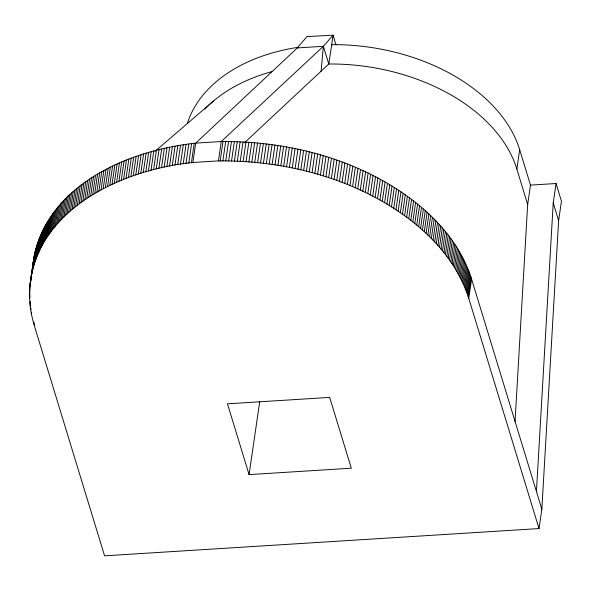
<?xml version="1.0" encoding="UTF-8"?>
<svg xmlns="http://www.w3.org/2000/svg" width="591" height="591" viewBox="0 0 591 591"><rect width="100%" height="100%" fill="white"/><g stroke="black" fill="none" stroke-linecap="round" stroke-linejoin="round"><path stroke-width="0.89" d="M29.55 294.17C30.895 211.157 121.266 169.454 192.88 162.481L218.434 160.878C273.411 160.442 329.032 172.269 377.531 198.672C417.512 220.554 454.678 253.761 468.759 298.366L539.014 528.568L104.577 555.828L34.315 325.634C31.197 314.9 29.04 303.611 29.809 292.412M515.049 421.42L527.667 204.479L530.496 185.123L519.688 149.73A170.769 114.048 8.3 0 0 333.812 44.643L331.669 44.85L328.788 63.998L244.615 142.645M536.436 491.52L553.228 202.876L556.05 183.52L530.496 185.123M539.014 528.568L541.844 509.213L558.628 220.569L561.45 201.221L556.05 183.52M32.557 268.949L32.808 265.699M321.083 71.371L323.38 46.297L333.08 35.172L335.932 44.835M32.867 265.049C41.961 187.229 126.747 150.358 195.702 143.133L221.256 141.53C276.241 141.086 331.854 152.921 380.353 179.324C420.334 201.206 457.5 234.405 471.581 279.018L541.844 509.213M30.252 282.461L33.938 257.321M30.045 284.404L34.308 255.401M29.868 286.347L34.706 253.487M29.727 288.297L30.37 283.902M30.754 281.264L31.013 279.499M31.271 277.74L31.655 275.103M31.914 273.345L32.173 271.587M32.32 270.929L35.142 251.581M29.631 290.255L29.89 288.497M30.148 286.731L30.4 284.973M32.8 269.031L35.623 249.683M29.572 292.213L29.831 290.454M33.31 267.139L36.14 247.792M33.864 265.256L36.686 245.908M29.565 296.135L29.823 294.377M34.455 263.379L37.277 244.031M29.616 298.108L29.875 296.342M35.083 261.51L37.905 242.162M35.741 259.656L38.563 240.308M36.443 257.802L39.265 238.454M30.008 304.018L30.392 301.38M37.181 255.962L40.003 236.614M30.215 305.998L30.473 304.239M37.957 254.137L40.779 234.782M38.762 252.313L41.584 232.965M30.739 309.95L30.998 308.192M39.612 250.503L42.434 231.155M40.491 248.7L43.32 229.352M31.419 313.902L31.67 312.144M41.414 246.912L44.236 227.565M42.367 245.132L45.189 225.784M43.357 243.366L46.179 224.019M44.384 241.616L47.206 222.268M45.448 239.872L48.27 220.524M33.768 323.779L34.027 322.021M46.549 238.143L49.371 218.788M34.315 325.634L34.573 323.875M47.679 236.422L50.501 217.074M48.846 234.716L51.668 215.368M50.05 233.031L52.872 213.676M51.284 231.347L54.106 211.999M52.555 229.685L55.377 210.337M53.862 228.037L56.684 208.689M55.199 226.397L58.021 207.049M56.573 224.779L59.396 205.432M57.984 223.176L60.807 203.821M59.418 221.581L62.24 202.233M60.895 220.007L63.717 200.659M62.395 218.448L65.224 199.101M63.939 216.904L66.761 197.557M65.505 215.383L68.327 196.027M67.108 213.868L69.93 194.52M68.741 212.376L71.563 193.028M70.403 210.898L73.225 191.55M72.102 209.443L74.924 190.088M73.823 208.002L76.645 188.647M75.582 206.577L78.404 187.229M77.369 205.173L80.191 185.818M79.187 203.784L82.009 184.429M81.033 202.418L83.856 183.062M82.91 201.066L85.732 181.718M84.808 199.736L87.638 180.381M86.744 198.421L89.566 179.073M88.709 197.128L91.531 177.78M90.696 195.857L93.518 176.51M92.713 194.602L95.535 175.254M94.752 193.375L97.581 174.02M96.828 192.164L99.65 172.808M98.926 190.967L101.748 171.619M101.046 189.8L103.868 170.452M103.196 188.647L106.018 169.299M105.368 187.517L108.19 168.169M107.569 186.416L110.391 167.061M109.793 185.33L112.615 165.975M112.046 184.266L114.868 164.911M114.314 183.225L117.136 163.87M116.612 182.198L119.434 162.85M118.931 181.201L121.753 161.853M121.273 180.225L124.095 160.878M123.637 179.272L126.459 159.925M126.023 178.349L128.845 158.994M128.432 177.44L131.254 158.093M130.862 176.554L133.684 157.206M133.307 175.697L136.129 156.342M135.782 174.855L138.604 155.507M138.272 174.042L141.094 154.694M140.776 173.252L143.598 153.904M143.303 172.491L146.125 153.135M145.851 171.745L148.673 152.397M148.415 171.028L151.237 151.68M151.001 170.334L153.823 150.986M153.601 169.661L156.423 150.313M156.216 169.019L159.038 149.663M158.846 168.398L161.668 149.043M161.498 167.8L164.32 148.452M164.158 167.231L166.98 147.876M166.839 166.684L169.661 147.329M169.528 166.16L172.358 146.812M172.24 165.665L175.062 146.309M174.958 165.192L177.78 145.844M177.692 164.741L180.521 145.393M180.44 164.32L183.262 144.972M183.203 163.929L186.025 144.581M185.973 163.559L188.795 144.204M188.751 163.212L191.58 143.864M191.381 162.909L194.203 143.561M192.88 162.481L195.702 143.133L297.317 47.937L306.951 36.612L333.08 35.172L331.669 44.85M218.434 160.878L221.256 141.53L323.38 46.297L328.788 63.998A170.769 114.048 8.3 0 1 516.866 169.078L527.667 204.479M220.133 161.107L222.955 141.759M222.837 161.07L225.666 141.722M225.725 161.062L228.547 141.714M228.614 161.077L231.436 141.729M231.502 161.121L234.332 141.766M234.398 161.188L237.227 141.833M237.301 161.277L240.123 141.929M240.205 161.395L243.027 142.047M243.108 161.542L245.93 142.195M246.011 161.712L248.833 142.365M248.914 161.912L251.736 142.557M251.825 162.133L254.647 142.778M254.728 162.377L257.55 143.029M257.632 162.651L260.454 143.303M260.535 162.953L263.364 143.598M263.438 163.279L266.26 143.923M266.342 163.626L269.164 144.278M269.237 164.002L272.067 144.655M272.133 164.401L274.955 145.054M275.029 164.83L277.851 145.482M277.918 165.281L280.74 145.933M280.799 165.753L283.621 146.405M283.68 166.256L286.502 146.908M286.554 166.788L289.376 147.432M289.42 167.334L292.242 147.986M292.279 167.91L295.101 148.563M249.077 474.61L227.469 403.816L329.689 397.403L351.298 468.198L249.077 474.61L259.708 401.762M295.131 168.516L297.953 149.161M297.975 169.137L300.797 149.789M300.812 169.787L303.641 150.439M303.641 170.467L306.47 151.111M306.463 171.161L309.285 151.813M309.278 171.885L312.1 152.537M312.078 172.631L314.9 153.283M314.87 173.407L317.692 154.052M317.648 174.197L320.47 154.849M320.418 175.017L323.24 155.669M323.174 175.859L325.996 156.512M325.922 176.724L328.744 157.376M328.655 177.61L331.477 158.262M331.374 178.526L334.196 159.171M334.078 179.457L336.9 160.109M336.767 180.418L339.589 161.062M339.441 181.393L342.263 162.045M342.108 182.397L344.93 163.05M344.752 183.424L347.574 164.069M347.382 184.466L350.204 165.118M349.99 185.537L352.82 166.182M352.591 186.623L355.413 167.275M355.169 187.739L357.991 168.383M357.732 188.869L360.554 169.521M360.274 190.021L363.096 170.673M362.8 191.196L365.622 171.848M365.304 192.393L368.127 173.045M367.794 193.612L370.616 174.256M370.254 194.845L373.076 175.497M372.699 196.101L375.529 176.753M375.13 197.379L377.952 178.024M377.531 198.672L380.353 179.324M379.917 199.987L382.739 180.639M382.274 201.324L385.096 181.976M384.615 202.676L387.437 183.328M386.928 204.05L389.75 184.702M389.218 205.439L392.04 186.091M391.486 206.85L394.308 187.502M393.732 208.276L396.554 188.928M395.955 209.724L398.777 190.368M398.149 211.186L400.971 191.831M400.321 212.664L403.143 193.316M402.464 214.156L405.286 194.808M404.584 215.671L407.406 196.323M406.674 217.2L409.497 197.852M408.743 218.751L411.565 199.396M410.782 220.31L413.604 200.962M412.791 221.891L415.613 202.543M414.779 223.479L417.601 204.131M416.736 225.09L419.558 205.742M418.664 226.715L421.486 207.367M420.563 228.355L423.385 209.007M422.432 230.002L425.254 210.655M424.272 231.672L427.094 212.324M426.081 233.356L428.903 214.001M427.862 235.048L430.691 215.7M429.62 236.755L432.442 217.407M431.334 238.476L434.163 219.121M433.026 240.205L435.848 220.857M434.688 241.955L437.51 222.6M436.313 243.706L439.135 224.358M437.909 245.479L440.731 226.131M439.475 247.26L442.297 227.904M441.004 249.047L443.826 229.7M442.504 250.85L445.326 231.502M443.974 252.667L446.796 233.312M445.407 254.485L448.229 235.137M446.803 256.317L449.633 236.969M448.177 258.164L450.999 238.808M449.507 260.01L452.329 240.663M450.807 261.872L453.629 242.524M452.071 263.741L454.893 244.393M453.304 265.618L456.126 246.27M454.501 267.501L457.323 248.154M455.661 269.4L458.483 250.045M456.791 271.299L459.613 251.951M457.877 273.205L460.699 253.857M458.934 275.118L461.756 255.77M459.953 277.039L462.783 257.691M460.943 278.967L463.765 259.612M461.889 280.895L464.711 261.547M462.805 282.83L465.627 263.483M463.684 284.773L466.506 265.425M464.519 286.724L467.341 267.376M465.324 288.674L468.146 269.326M466.092 290.632L468.914 271.276M466.824 292.589L469.646 273.241M467.518 294.554L470.34 275.199M468.175 296.519L470.997 277.164M468.759 298.366L471.581 279.018M516.866 169.078L519.688 149.73M155.123 151.281L213.514 100.987M297.317 47.937L323.38 46.297M553.228 202.876L558.628 220.569M204.944 109.069A170.769 114.048 8.3 0 1 271.875 71.614M187.546 122.884A170.769 114.048 8.3 0 1 280.659 50.723L282.675 50.25A170.769 114.048 8.3 0 1 298.485 47.243"/></g></svg>
